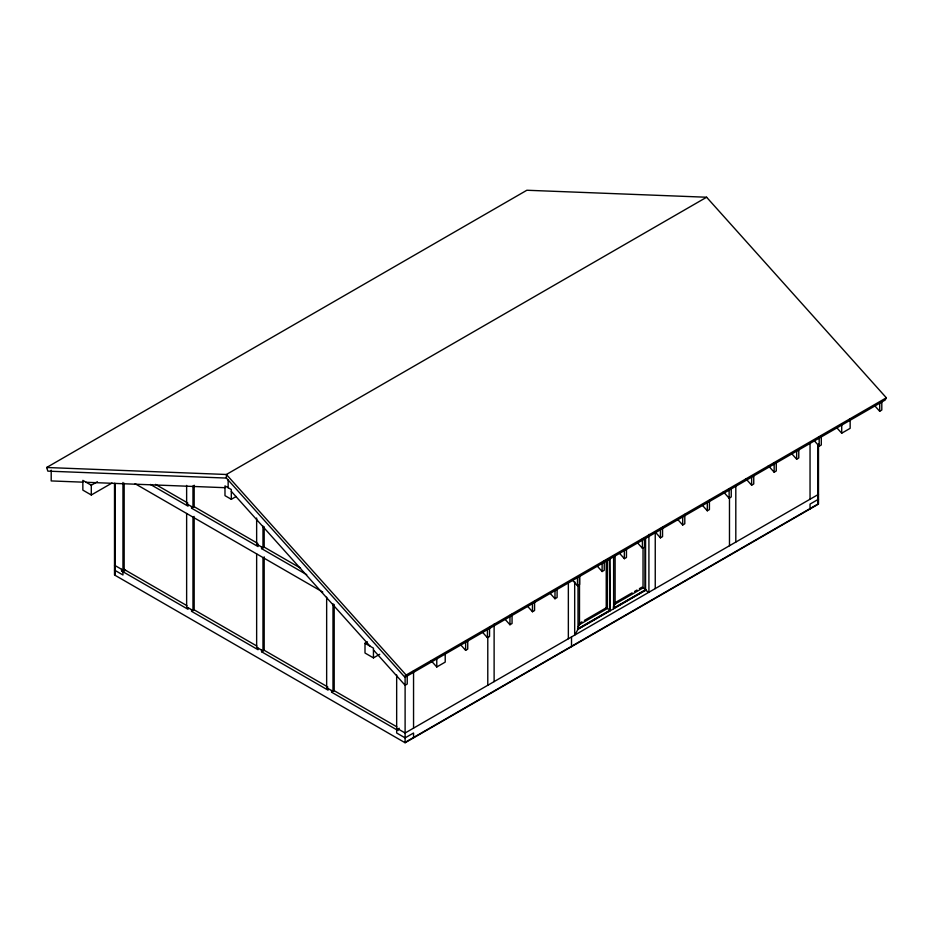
<?xml version="1.0" encoding="UTF-8"?>
<svg xmlns="http://www.w3.org/2000/svg" width="933" height="933" viewBox="0 0 933 933"><rect width="100%" height="100%" fill="white"/><g stroke="black" fill="none" stroke-linecap="round" stroke-linejoin="round"><path stroke-width="1.4" d="M404.945 677.3L406.135 675.037L886.35 397.796L706.608 197.236L526.865 190.25L46.65 467.491L47.84 471.13L226.392 478.069L404.945 677.3L885.16 400.047L886.35 397.796M578.168 626.918L579.498 624.609L579.498 575.626M578.017 584.769L578.017 629.32L574.681 635.105L574.681 581.609M613.261 607.243L615.104 604.048L615.104 555.065M112.007 483.037L91.294 494.991L82.85 490.117L82.85 480.367L91.294 485.242L97.382 481.731M706.608 197.236L226.392 474.489L46.65 467.491M186.635 485.405L186.635 503.727L187.836 503.039M258.056 544.965L258.056 546.586L191.568 508.193L194.169 506.689L194.169 485.218M194.169 516.439L192.968 517.139L192.968 610.532L186.635 606.87L186.635 513.477M231.314 499.307L231.314 489.557L224.981 485.895L224.981 495.645L231.314 499.307L236.189 496.496M188.046 607.686L188.046 609.307L121.558 570.914L124.159 569.422L124.159 483.212M125.57 570.226L122.958 571.731L122.958 574.985L114.514 570.11M256.645 518.013L256.645 544.149L257.846 543.461M306.735 574.693L261.578 548.616L264.179 547.111L264.179 526.783M258.056 648.108L258.056 649.73L191.568 611.337L194.169 609.832L194.169 517.885M328.066 688.519L328.066 690.152L261.578 651.759L264.179 650.254L264.179 556.861M379.754 654.255L373.445 657.893L365.001 653.018L365.001 643.269L367.439 641.857M326.655 597.19L326.655 687.714L327.856 687.015M398.076 728.941L398.076 730.562L331.577 692.181L334.189 690.677L334.189 604.467M431.011 660.564L436.772 666.978L445.216 662.103L445.216 654.045M460.82 644.971L465.625 650.324L467.736 649.111L467.736 641.041M482.641 632.387L487.434 637.74L489.545 636.516L489.545 627.104M505.15 619.384L509.943 624.737L512.054 623.512L512.054 614.101M527.67 606.38L532.463 611.733L534.574 610.52L534.574 601.109M550.178 593.388L554.983 598.741L557.094 597.517L557.094 589.446M572.699 580.384L577.492 585.737L579.603 584.524L579.603 576.454M597.318 566.168L602.123 571.521L604.234 570.296L604.234 560.885M619.559 553.327L624.352 558.68L626.463 557.467L626.463 549.397M637.601 542.913L642.405 548.266L644.516 547.041L644.516 537.63M655.654 532.486L660.447 537.84L662.558 536.627L662.558 527.215M677.883 519.658L682.688 525.011L684.799 523.786L684.799 514.375M702.514 505.441L707.307 510.794L709.418 509.57L709.418 500.158M723.367 491.773L729.128 498.199L731.239 496.974L731.239 488.915M745.887 478.769L751.636 485.195L753.747 483.982L753.747 475.912M768.395 465.777L774.157 472.203L776.268 470.978L776.268 462.908M791.872 453.846L796.665 459.199L798.776 457.975L798.776 448.563M814.392 440.843L819.186 446.196L821.297 444.983L821.297 435.571M836.901 427.85L841.706 433.204L850.15 428.329L850.15 418.917M874.897 405.913L879.691 411.266L881.802 410.042L881.802 401.971M579.521 623.209L581.947 621.81M584.373 620.41L606.24 607.78L610.112 610.019M615.127 602.66L632.119 592.84M634.557 591.44L636.982 590.029M639.408 588.63L641.846 587.23L646.114 589.703M399.266 728.253L396.665 729.758L396.665 733L405.109 737.875L413.552 733L413.552 737.875M579.498 624.609L607.43 608.479L607.43 559.497M577.492 629.005L610.112 610.182M613.681 608.118L645.041 590.018L648.913 592.245L648.913 534.411M578.857 628.527L610.112 610.485M614.462 607.978L645.309 590.169M578.017 629.32L645.566 590.321L645.566 538.586M818.486 494.35L405.109 733L396.665 728.125L396.665 674.967M818.486 499.225L810.042 504.1L810.042 508.975M405.109 742.353L817.775 504.1L817.775 445.974M114.514 483.329L114.514 574.985L405.109 742.75L818.486 504.1L818.486 444.061M82.85 482.163L51.198 480.927L51.198 470.174M86.186 482.291L224.981 487.691M613.902 603.359L615.104 604.048L643.035 587.918L643.035 547.589M155.519 484.379L186.88 502.49M194.169 506.689L256.89 542.913M264.179 547.111L300.554 568.115M186.635 503.727L192.968 507.389L192.968 485.906M256.645 544.149L262.978 547.799L262.978 526.025M150.411 484.437L188.046 506.164L188.046 504.543M135.11 483.726L322.795 592.082M365.001 643.269L373.445 648.143L373.445 657.893M124.159 569.422L186.892 605.634M194.169 609.832L256.89 646.056M264.179 650.254L326.9 686.466M334.189 690.677L396.77 726.807M114.514 565.235L122.958 570.11L122.958 482.466M326.655 687.714L332.988 691.365L332.988 603.721M406.135 675.037L226.392 474.489L226.392 478.069M231.314 491.353L370.121 646.219M373.445 649.939L405.109 685.265L407.22 684.041L407.22 675.982M879.691 403.196L879.691 411.266M841.706 423.792L841.706 433.204M819.186 436.784L819.186 446.196M810.042 443.187L810.042 499.225M796.665 449.788L796.665 459.199M774.157 462.78L774.157 472.203M751.636 475.783L751.636 485.195M735.81 486.046L735.81 542.073M729.478 496.881L729.478 545.735M729.128 488.787L729.128 498.199M707.307 502.724L707.307 510.794M682.688 516.94L682.688 525.011M660.447 528.428L660.447 537.84M655.246 532.556L655.246 588.595M645.041 538.283L645.041 590.018M642.405 538.854L642.405 548.266M624.352 550.61L624.352 558.68M613.622 555.601L613.622 608.759M609.972 557.712L609.972 610.87L609.436 558.844M606.24 560.243L606.24 607.78M602.123 563.45L602.123 571.521M577.492 577.667L577.492 585.737M571.509 636.936L571.509 646.686M568.349 582.728L568.349 638.755M554.983 590.671L554.983 598.741M532.463 603.674L532.463 611.733M509.943 615.325L509.943 624.737M494.117 624.142L494.117 681.615M487.784 636.423L487.784 685.277M487.434 629.67L487.434 637.74M465.625 640.913L465.625 650.324M436.772 657.567L436.772 666.978M413.552 670.652L413.552 728.125M405.109 675.854L405.109 742.75M331.577 690.548L331.577 692.181M262.978 557.549L262.978 650.942L256.645 647.292L256.645 553.899M261.578 546.995L261.578 548.616M261.578 650.138L261.578 651.759M228.153 479.725L228.153 487.726M191.568 506.572L191.568 508.193M191.568 609.715L191.568 611.337M121.558 569.293L121.558 570.914M115.225 483.446L115.225 574.985M91.294 485.242L91.294 494.991"/></g></svg>
